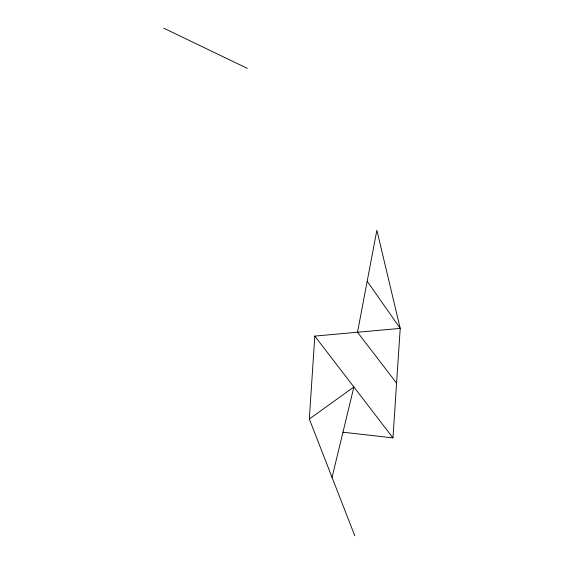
<?xml version="1.0" encoding="UTF-8"?>
<svg xmlns="http://www.w3.org/2000/svg" width="564" height="564" viewBox="0 0 564 564"><rect width="100%" height="100%" fill="white"/><g stroke="black" fill="none" stroke-linecap="round" stroke-linejoin="round"><path stroke-width="0.85" d="M354.791 535.8L309.319 418.996L314.811 336.095L400.214 328.396L376.865 230.204L357.513 332.245L396.584 383.146M342.968 432.2L392.96 437.904L400.214 328.396L367.192 281.224M332.055 477.398L353.889 387.003L309.319 418.996M163.786 28.2L247.328 68.378M314.811 336.095L392.96 437.904"/></g></svg>
